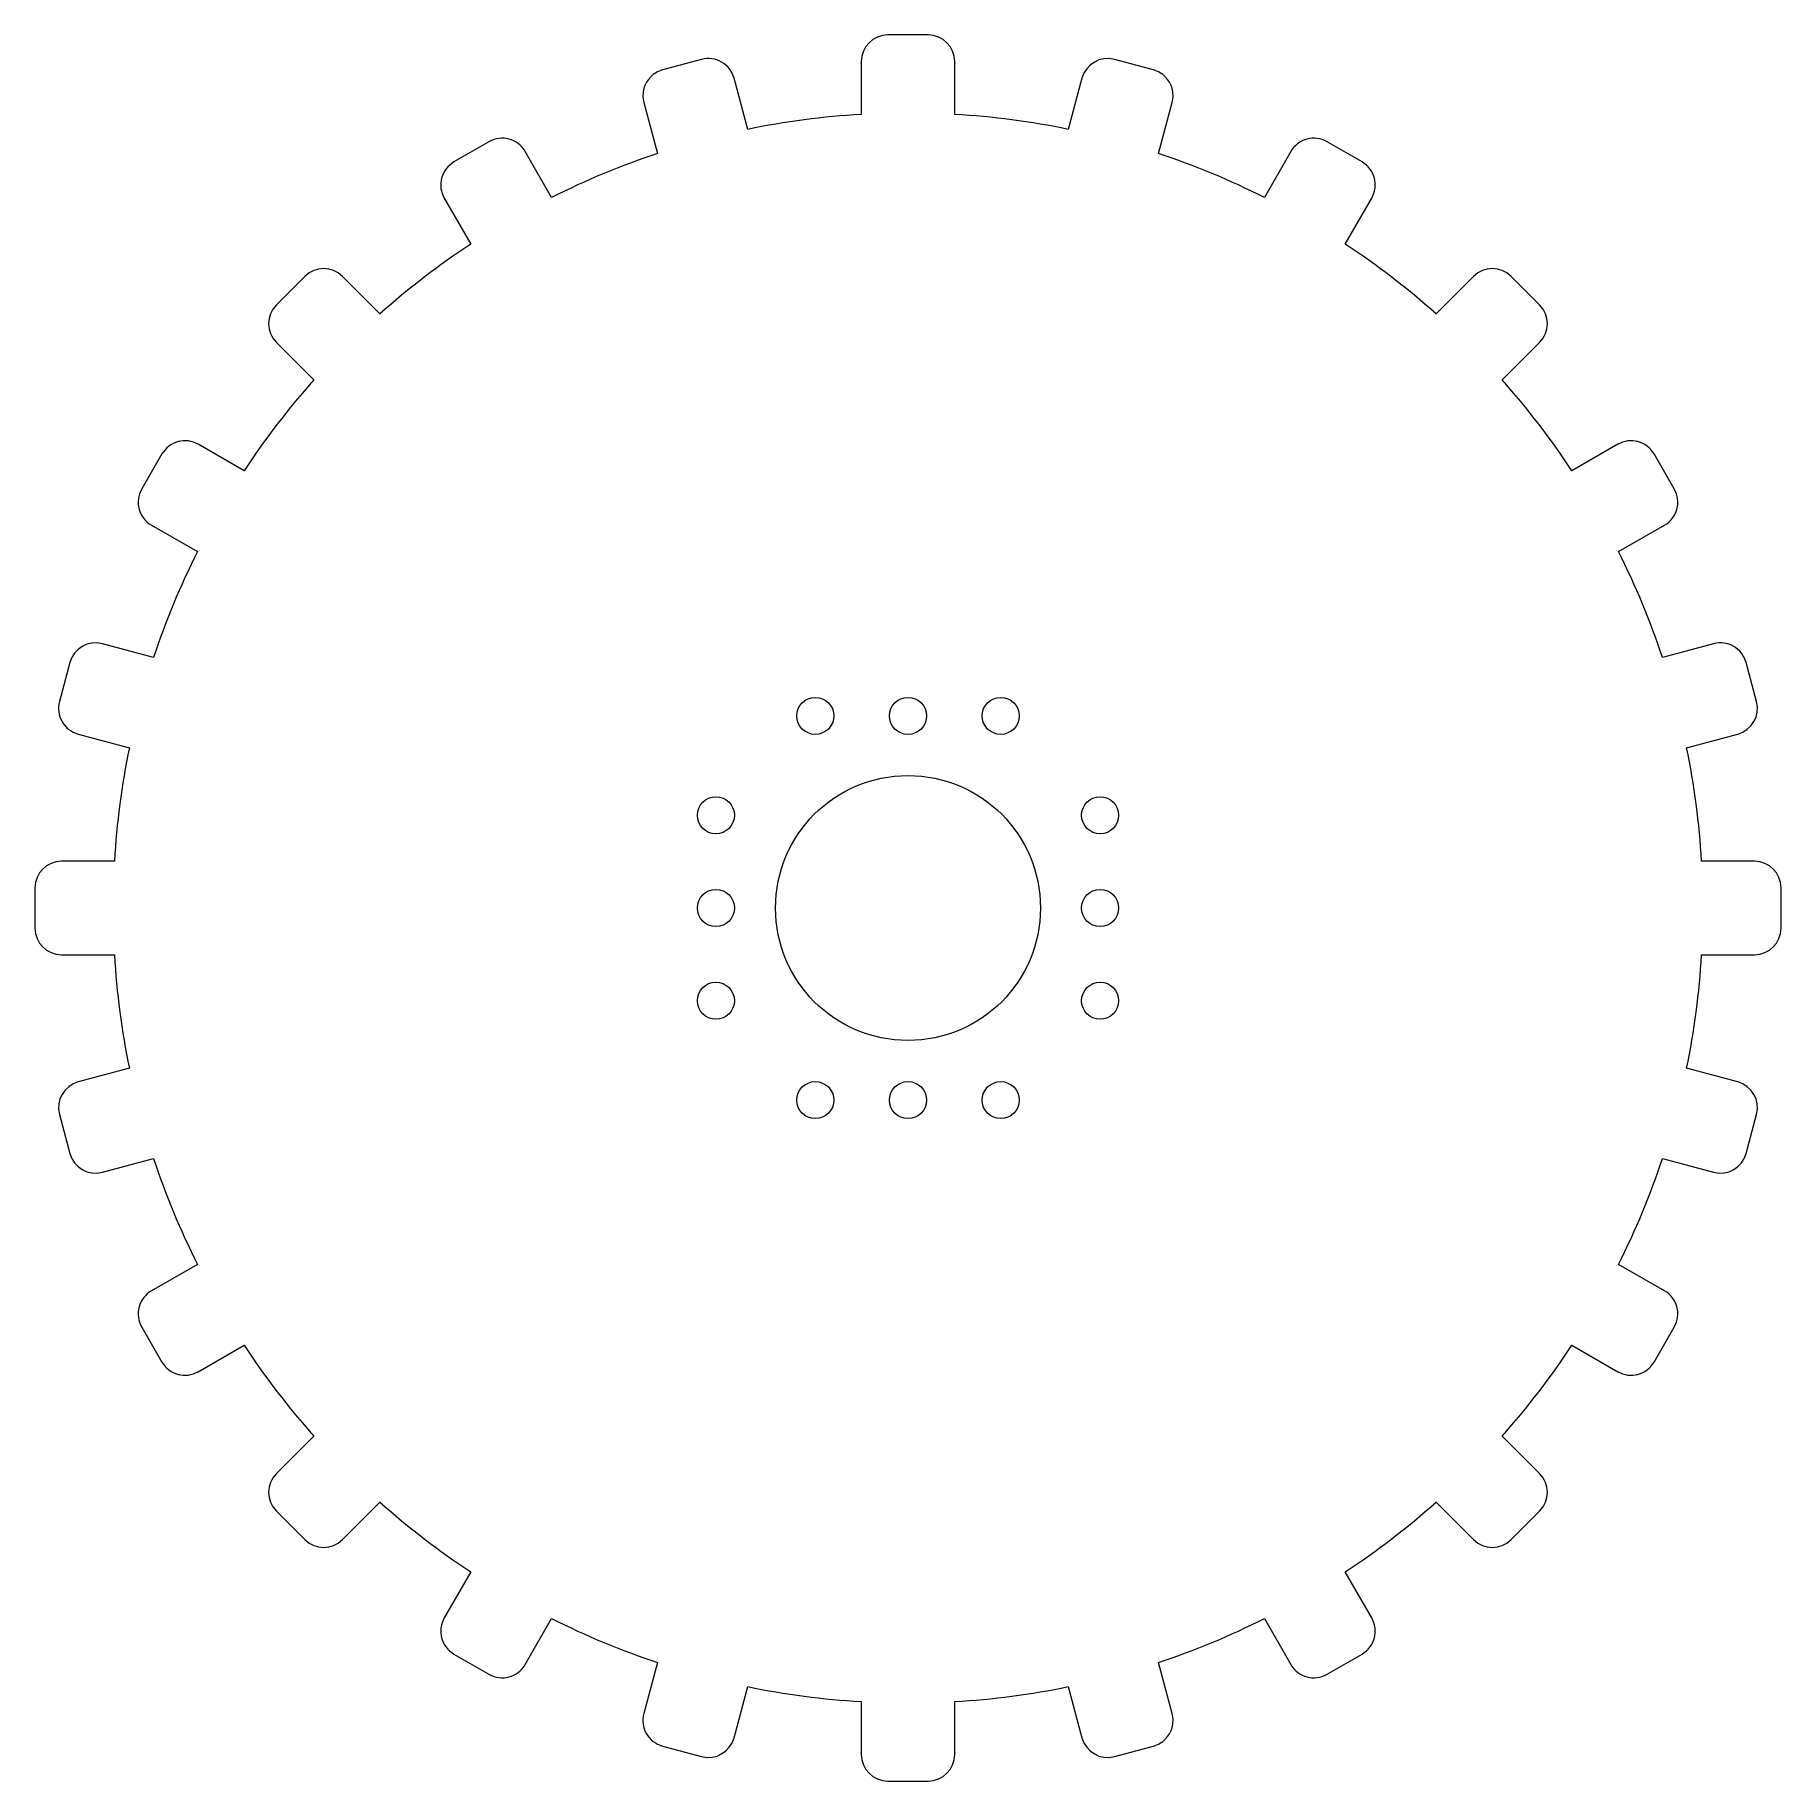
# Model space of a CAD drawing. Header units: millimetres. Extents: x -32.9 to 32.9, y -32.9 to 32.9.
import ezdxf

# ---------------------------------------------------------------- set-up
doc = ezdxf.new("R2010")
doc.units = ezdxf.units.MM

msp = doc.modelspace()

# ---------------------------------------------------------------- linework, layer by layer
at = {"color": 7, "linetype": 'Continuous', "lineweight": 15}
for p, q in [((0.763, 32.948), (-0.763, 32.948)), ((-7.791, 32.023), (-9.264, 31.628)), ((-1.763, 31.948), (-1.763, 29.948)), ((1.763, 29.948), (1.763, 31.948)), ((9.264, 31.628), (7.791, 32.023)), ((-6.049, 29.384), (-6.566, 31.316)), ((6.566, 31.316), (6.049, 29.384)), ((-9.971, 30.403), (-9.454, 28.472)), ((9.454, 28.472), (9.971, 30.403)), ((-15.814, 28.915), (-17.135, 28.153)), ((-13.448, 26.817), (-14.448, 28.549)), ((14.448, 28.549), (13.448, 26.817)), ((17.135, 28.153), (15.814, 28.915)), ((-17.501, 26.787), (-16.501, 25.055)), ((16.501, 25.055), (17.501, 26.787)), ((-22.759, 23.837), (-23.837, 22.759)), ((-19.93, 22.423), (-21.344, 23.837)), ((21.344, 23.837), (19.93, 22.423)), ((23.837, 22.759), (22.759, 23.837)), ((-23.837, 21.344), (-22.423, 19.93)), ((22.423, 19.93), (23.837, 21.344)), ((-28.153, 17.135), (-28.915, 15.814)), ((-25.055, 16.501), (-26.787, 17.501)), ((26.787, 17.501), (25.055, 16.501)), ((28.915, 15.814), (28.153, 17.135)), ((-28.549, 14.448), (-26.817, 13.448)), ((26.817, 13.448), (28.549, 14.448)), ((-28.472, 9.454), (-30.403, 9.971)), ((30.403, 9.971), (28.472, 9.454)), ((-31.628, 9.264), (-32.023, 7.791)), ((32.023, 7.791), (31.628, 9.264)), ((-31.316, 6.566), (-29.384, 6.049)), ((29.384, 6.049), (31.316, 6.566)), ((-29.948, 1.763), (-31.948, 1.763)), ((31.948, 1.763), (29.948, 1.763)), ((-32.948, 0.763), (-32.948, -0.763)), ((32.948, -0.763), (32.948, 0.763)), ((-31.948, -1.763), (-29.948, -1.763)), ((29.948, -1.763), (31.948, -1.763)), ((-29.384, -6.049), (-31.316, -6.566)), ((31.316, -6.566), (29.384, -6.049)), ((-32.023, -7.791), (-31.628, -9.264)), ((31.628, -9.264), (32.023, -7.791)), ((-30.403, -9.971), (-28.472, -9.454)), ((28.472, -9.454), (30.403, -9.971)), ((-26.817, -13.448), (-28.549, -14.448)), ((28.549, -14.448), (26.817, -13.448)), ((-28.915, -15.814), (-28.153, -17.135)), ((28.153, -17.135), (28.915, -15.814)), ((-26.787, -17.501), (-25.055, -16.501)), ((25.055, -16.501), (26.787, -17.501)), ((-22.423, -19.93), (-23.837, -21.344)), ((23.837, -21.344), (22.423, -19.93)), ((-23.837, -22.759), (-22.759, -23.837)), ((-21.344, -23.837), (-19.93, -22.423)), ((19.93, -22.423), (21.344, -23.837)), ((22.759, -23.837), (23.837, -22.759)), ((-16.501, -25.055), (-17.501, -26.787)), ((17.501, -26.787), (16.501, -25.055)), ((-14.448, -28.549), (-13.448, -26.817)), ((13.448, -26.817), (14.448, -28.549)), ((-17.135, -28.153), (-15.814, -28.915)), ((15.814, -28.915), (17.135, -28.153)), ((-9.454, -28.472), (-9.971, -30.403)), ((9.971, -30.403), (9.454, -28.472)), ((-6.566, -31.316), (-6.049, -29.384)), ((6.049, -29.384), (6.566, -31.316)), ((-1.763, -29.948), (-1.763, -31.948)), ((1.763, -31.948), (1.763, -29.948)), ((-9.264, -31.628), (-7.791, -32.023)), ((7.791, -32.023), (9.264, -31.628)), ((-0.763, -32.948), (0.763, -32.948))]:
    msp.add_line(p, q, dxfattribs=at)
for centre, radius in [((-3.5, 7.25), 0.7), ((0, 7.25), 0.7), ((3.5, 7.25), 0.7), ((0, 0), 5), ((-7.25, 3.5), 0.7), ((7.25, 3.5), 0.7), ((-7.25, 0), 0.7), ((7.25, 0), 0.7), ((-7.25, -3.5), 0.7), ((7.25, -3.5), 0.7), ((-3.5, -7.25), 0.7), ((0, -7.25), 0.7), ((3.5, -7.25), 0.7)]:
    msp.add_circle(centre, radius, dxfattribs=at)
for centre, radius, start, end in [((-0.763, 31.948), 1, 90, 180), ((0.763, 31.948), 1, 0, 90), ((-7.532, 31.057), 1, 15, 105), ((7.532, 31.057), 1, 75, 165), ((-9.005, 30.662), 1, 105, 195), ((9.005, 30.662), 1, 345, 75), ((0, 0), 30, 93.36824, 101.63176), ((0, 0), 30, 78.36824, 86.63176), ((-15.314, 28.049), 1, 30, 120), ((15.314, 28.049), 1, 60, 150), ((0, 0), 30, 108.36824, 116.63176), ((0, 0), 30, 63.36824, 71.63176), ((-16.635, 27.287), 1, 120, 210), ((16.635, 27.287), 1, 330, 60), ((0, 0), 30, 123.36824, 131.63176), ((0, 0), 30, 48.36824, 56.63176), ((-22.052, 23.13), 1, 45, 135), ((22.052, 23.13), 1, 45, 135), ((-23.13, 22.052), 1, 135, 225), ((23.13, 22.052), 1, 315, 45), ((0, 0), 30, 138.36824, 146.63176), ((0, 0), 30, 33.36824, 41.63176), ((-27.287, 16.635), 1, 60, 150), ((27.287, 16.635), 1, 30, 120), ((-28.049, 15.314), 1, 150, 240), ((28.049, 15.314), 1, 300, 30), ((0, 0), 30, 153.36824, 161.63176), ((0, 0), 30, 18.36824, 26.63176), ((-30.662, 9.005), 1, 75, 165), ((30.662, 9.005), 1, 15, 105), ((-31.057, 7.532), 1, 165, 255), ((31.057, 7.532), 1, 285, 15), ((0, 0), 30, 168.36824, 176.63176), ((0, 0), 30, 3.36824, 11.63176), ((-31.948, 0.763), 1, 90, 180), ((31.948, 0.763), 1, 0, 90), ((-31.948, -0.763), 1, 180, 270), ((31.948, -0.763), 1, 270, 0), ((0, 0), 30, 183.36824, 191.63176), ((0, 0), 30, 348.36824, 356.63176), ((-31.057, -7.532), 1, 105, 195), ((31.057, -7.532), 1, 345, 75), ((-30.662, -9.005), 1, 195, 285), ((0, 0), 30, 198.36824, 206.63176), ((0, 0), 30, 333.36824, 341.63176), ((30.662, -9.005), 1, 255, 345), ((-28.049, -15.314), 1, 120, 210), ((28.049, -15.314), 1, 330, 60), ((0, 0), 30, 213.36824, 221.63176), ((0, 0), 30, 318.36824, 326.63176), ((-27.287, -16.635), 1, 210, 300), ((27.287, -16.635), 1, 240, 330), ((-23.13, -22.052), 1, 135, 225), ((23.13, -22.052), 1, 315, 45), ((0, 0), 30, 228.36824, 236.63176), ((0, 0), 30, 303.36824, 311.63176), ((-22.052, -23.13), 1, 225, 315), ((22.052, -23.13), 1, 225, 315), ((-16.635, -27.287), 1, 150, 240), ((0, 0), 30, 243.36824, 251.63176), ((0, 0), 30, 288.36824, 296.63176), ((16.635, -27.287), 1, 300, 30), ((-15.314, -28.049), 1, 240, 330), ((15.314, -28.049), 1, 210, 300), ((0, 0), 30, 258.36824, 266.63176), ((0, 0), 30, 273.36824, 281.63176), ((-9.005, -30.662), 1, 165, 255), ((9.005, -30.662), 1, 285, 15), ((-7.532, -31.057), 1, 255, 345), ((7.532, -31.057), 1, 195, 285), ((-0.763, -31.948), 1, 180, 270), ((0.763, -31.948), 1, 270, 0)]:
    msp.add_arc(centre, radius, start, end, dxfattribs=at)

doc.saveas('drawing.dxf')
